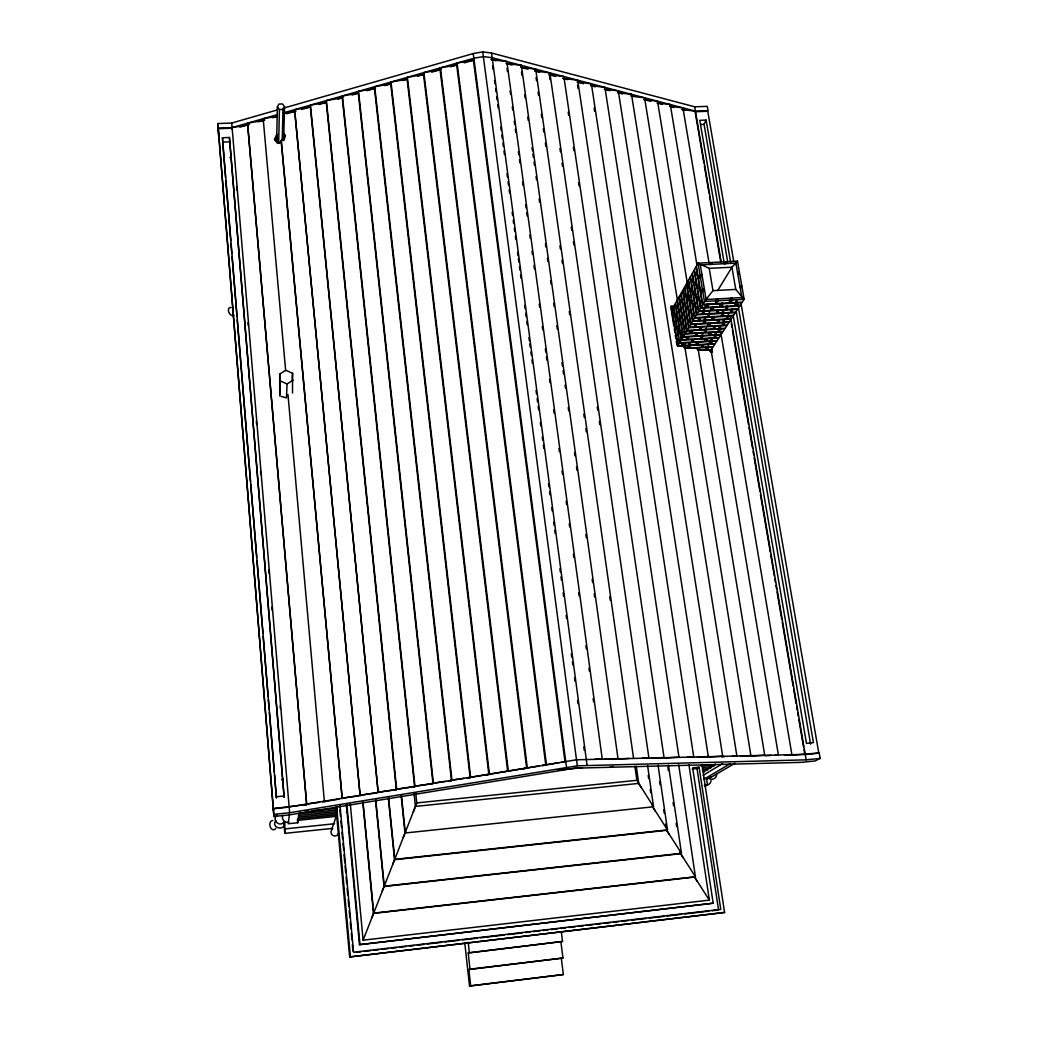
<?xml version="1.0" encoding="UTF-8"?>
<svg xmlns="http://www.w3.org/2000/svg" width="1038" height="1038" viewBox="0 0 1038 1038"><rect width="100%" height="100%" fill="white"/><g stroke="black" fill="none" stroke-linecap="round" stroke-linejoin="round"><path stroke-width="1.5" d="M277.25 116.269L263.185 118.695L263.172 120.486L247.602 123.159L247.628 124.949L306.677 804.541L273.604 808.524L273.461 810.717M274.577 139.027L277.704 143.166L274.564 139.728L276.938 134.343L276.809 140.623M276.64 142.44L277.367 106.862L278.911 104.06L282.505 103.943L284.568 106.629L283.621 140.571M278.664 143.426L279.417 109.548L277.367 106.862M281.285 140.402L342.216 798.676L281.246 142.167L281.285 140.402L282.985 140.117L285.346 135.42L282.985 132.605M282.219 140.065L283.024 109.431L284.568 106.629M285.346 135.42L285.307 136.692L283.205 134.408M292.508 393.013L292.56 373.291L285.839 370.255L279.715 374.056L279.715 394.674M279.832 396.023L279.715 374.056M294.61 109.678L360.147 795.718L294.61 109.678L310.349 106.966L310.453 105.123L326.256 102.412L326.386 100.556L342.242 97.819L342.41 95.963L358.318 93.212L358.512 91.344L374.484 88.58L374.718 86.686L390.742 83.922L391.002 82.015L407.091 79.238L407.389 77.318L423.53 74.528L423.867 72.582L440.073 69.78L440.436 67.833L456.694 65.018L457.096 63.046L473.419 60.23L473.86 58.245L483.345 56.597L492.181 57.7L695.408 111.144L708.046 110.69L707.293 106.356L694.669 106.797L491.558 53.016L482.722 51.9L473.237 53.548L283.14 108.25M293.183 380.155L287.072 383.982L286.462 397.891L281.155 396.399M292.197 380.505L292.56 373.291M232.875 307.43L233.044 309.454M792.383 755.171L819.203 752.952L820.15 758.402L815.154 760.945L801.271 762.359L574.572 768.198L289.343 814.895L273.928 816.478L218.252 128.699L232.123 128.206M229.424 137.483L284.14 797.275L229.424 137.483L222.469 137.743L276.432 798.053L274.577 775.425M332.51 828.389L284.827 833.358L284.866 822.407M289.485 814.181L288.188 823.744L297.737 822.758L299.697 811.742M306.677 804.541L247.602 123.159M492.181 57.7L491.714 59.685L506.855 61.566L602.235 758.856L601.456 759.492M512.149 65.044L506.362 63.526L506.855 61.566M527.992 69.196L520.739 67.288L521.361 65.368L506.362 63.526M520.842 67.314L535.699 69.144L535.141 71.064L549.855 72.868L648.88 757.831L648.023 758.454M549.284 74.775L563.855 76.553L563.258 78.434L577.699 80.186L678.969 757.156L663.139 758.116M282.842 815.349C280.974 818.982 284.97 823.497 288.811 822.109M337.065 813.883L331.382 830.465A3.918 3.867 -57.3 0 0 333.276 835.629A3.918 3.867 -57.3 0 0 338.44 833.644M688.908 764.63L709.369 900.128L363.118 940.169L415.421 806.422L414.071 793.59M630.78 96.132L631.493 94.328L617.584 92.667L622.553 93.978M371.695 917.955L374.03 911.974M382.231 891.058L384.579 885.077M392.779 864.174L395.128 858.192M403.25 837.471L405.663 831.295M413.28 811.872L416.796 802.906L415.784 793.292M274.564 139.728L276.938 134.745M283.53 140.441L284.723 137.937M310.453 105.123L378.182 792.747L310.349 106.966L301.721 109.431M727.664 261.719L704.049 124.326L706.112 120.084L699.794 120.317L724.407 264.093M677.36 299.904L678.891 297.205L680.746 308.649L679.215 311.309L644.559 97.767L632.311 96.313M710.706 264.392L710.394 262.549L698.068 263.185L696.407 266.13L698.366 277.989L700.313 277.886M672.728 314.216L674.22 311.595L673.454 306.846L671.975 309.467L672.728 314.216L674.57 314.112M679.981 301.474L681.512 298.762L680.733 293.936L679.189 296.66L679.981 301.474L681.849 301.37M683.692 294.935L685.262 292.184L684.47 287.318L682.9 290.082L683.692 294.935L685.573 294.831M691.321 281.506L692.943 278.651L692.125 273.708L690.517 276.588L691.321 281.506L693.241 281.415M695.239 274.616L696.9 271.709L696.07 266.727L694.422 269.646L695.239 274.616L697.173 274.512M675.569 317.628L677.087 315.007L675.258 303.654L673.753 306.314L675.569 317.628L677.425 317.524M682.9 304.874L684.47 302.162L682.589 290.64L681.045 293.391L682.9 304.874L684.782 304.77M686.676 298.334L688.259 295.571L686.352 283.958L684.782 286.76L686.676 298.334L688.57 298.23M694.396 284.892L696.044 282.025L694.098 270.23L692.463 273.137L694.396 284.892L696.329 284.788M698.366 277.989L700.04 275.07L698.068 263.185L709.226 268.375L731.933 267.207L737.512 261.174L739.445 272.345L738.239 274.279M702.207 276.225L700.261 276.329L698.574 279.235L700.663 291.769L702.609 291.665M700.884 276.912L701.999 274.966L700.04 275.07M709.265 264.521L710.394 262.549M710.55 264.456L711.692 262.484L724.641 261.823L724.952 263.665M674.83 327.294L676.335 324.725L674.415 312.788L672.922 315.396L674.83 327.294L676.672 327.191M678.45 321.079L679.968 318.458L678.035 306.431L676.517 309.09L678.45 321.079L680.305 320.976M685.871 308.325L687.454 305.6L685.456 293.404L683.886 296.154L685.871 308.325L687.766 308.221M693.566 295.103L695.201 292.288L693.15 279.884L691.529 282.738L693.566 295.103L695.486 295M697.51 288.317L699.184 285.45L697.108 272.955L695.447 275.861L697.51 288.317L699.456 288.214M677.697 330.798L679.215 328.216L677.269 316.201L675.764 318.822L677.697 330.798L679.54 330.681M685.08 318.238L686.65 315.578L684.665 303.381L683.108 306.093L685.08 318.238L686.961 318.134M688.869 311.802L690.465 309.077L688.454 296.803L686.871 299.554L688.869 311.802L690.776 311.698M692.735 305.25L694.357 302.473L692.32 290.095L690.698 292.898L692.735 305.25L694.643 305.133L696.277 302.369M700.663 291.769L702.35 288.901L700.261 276.329M704.517 290.056L702.557 290.16L700.871 293.027L702.739 304.316L715.104 303.641L716.856 300.812L716.544 298.944M703.18 290.705L704.309 288.798L702.35 288.901M676.945 340.438L678.45 337.908L676.529 325.919L675.024 328.488L676.945 340.438L678.787 340.334M680.578 334.327L682.122 331.745L680.162 319.665L678.644 322.286L680.578 334.327L682.446 334.223M688.064 321.767L689.66 319.094L687.649 306.833L686.066 309.545L688.064 321.767L689.959 321.663M691.905 315.318L693.527 312.607L691.49 300.242L689.881 303.005L691.905 315.318L693.812 315.215M695.81 308.753L697.458 305.989L695.408 293.533L693.76 296.336L695.81 308.753L697.744 308.649M724.758 263.73L725.938 261.758L737.512 261.174L735.89 263.107L700.326 264.924L706.1 299.515L702.739 304.316M677.801 345.797L679.319 343.28L678.644 339.102L677.139 341.645L677.801 345.797L682.732 345.498L684.263 342.981L679.319 343.28M679.618 342.774L681.149 340.23L679.41 329.422L677.879 331.991L679.618 342.774L691.373 342.073L692.943 339.543L681.149 340.23M681.447 339.724L682.991 337.155L682.316 332.951L680.772 335.534L681.447 339.724L686.429 339.426L687.986 336.87L682.991 337.155M683.302 336.636L684.859 334.054L683.095 323.155L681.551 325.776L683.302 336.636L695.149 335.949L696.745 333.367L684.859 334.054M685.171 333.535L686.741 330.927L686.053 326.698L684.483 329.318L685.171 333.535L690.179 333.25L691.775 330.642L686.741 330.927M687.052 330.408L688.635 327.774L686.845 316.798L685.275 319.457L687.052 330.408L699.002 329.721L700.624 327.087L688.635 327.774M688.96 327.242L690.555 324.596L689.855 320.327L688.259 323L688.96 327.242L694.007 326.957L695.629 324.297L690.555 324.596M690.867 324.064L692.489 321.378L690.672 310.31L689.076 313.035L690.867 324.064L702.921 323.363L704.581 320.69L704.27 318.874M692.8 320.846L694.435 318.134L693.721 313.839L692.099 316.551L692.8 320.846L697.899 320.547L699.547 317.849L694.435 318.134M694.759 317.589L696.394 314.864L694.565 303.719L692.93 306.482L694.759 317.589L706.917 316.914L708.591 314.19L696.394 314.864M696.732 314.319L698.379 311.569L697.666 307.235L696.018 309.999L696.732 314.319L701.87 314.034L703.543 311.283L703.232 309.441M698.717 311.011L702.012 306.249L700.39 308.234L698.522 296.998L696.861 299.813L698.717 311.011L710.978 310.336L712.691 307.559L700.39 308.234M700.715 307.676L702.402 304.887L701.675 300.514L700.001 303.33L700.715 307.676L705.905 307.391L707.618 304.588L702.402 304.887M704.53 309.363L702.856 312.127L703.154 313.956L715.986 313.242L717.712 310.492L704.828 311.205L703.154 313.956M708.033 303.602L706.891 305.47L707.202 307.326L720.151 306.599L721.903 303.81L708.915 304.523L707.202 307.326M683.964 345.433L685.495 342.916L697.847 342.177L696.264 344.707L683.964 345.433L683.679 343.656M687.662 339.348L689.232 336.792L701.675 336.065L700.066 338.622L687.662 339.348L687.377 337.571M691.438 333.172L693.034 330.564L705.581 329.837L703.946 332.445L691.438 333.172L691.139 331.382M695.278 326.879L696.887 324.232L709.551 323.506L707.89 326.153L695.278 326.879L694.98 325.076M699.184 320.483L700.832 317.771L713.599 317.057L711.899 319.756L699.184 320.483L698.885 318.653M717.712 290.497L731.933 267.207L735.76 289.433L744.129 299.307L742.287 302.136L730.687 302.772L730.376 300.916L732.166 298.088L732.491 299.956L730.687 302.772M709.577 312.282L707.89 315.007L708.188 316.837L720.943 316.123L722.682 313.398L722.37 311.556M713.093 306.56L711.951 308.416L712.263 310.258L725.134 309.545L726.898 306.768L713.975 307.482L712.263 310.258M688.908 343.838L689.193 345.602L687.649 348.093L684.743 348.275M688.882 348.028L690.426 345.524L690.14 343.76L688.596 346.264L688.882 348.028L701.117 347.302L702.7 344.798L690.426 345.524M692.606 342.008L694.175 339.465L706.554 338.738L704.945 341.281L692.606 342.008L692.32 340.23M696.394 335.884L698.003 333.289L710.485 332.562L708.837 335.157L696.394 335.884L696.109 334.093M700.261 329.643L701.896 327.009L714.481 326.295L712.808 328.916L700.261 329.643L699.962 327.839M704.192 323.298L705.853 320.625L705.542 318.796L703.894 321.482L704.192 323.298L716.843 322.571L718.543 319.899L705.853 320.625M708.188 316.837L709.875 314.112L722.682 313.398M716.415 303.563L718.166 300.735L717.842 298.879L716.103 301.708L716.415 303.563L729.39 302.849L731.193 300.021L730.869 298.166L729.078 300.994M702.622 334.21L701.013 336.779L701.312 338.557L713.677 337.83L715.338 335.274L715.039 333.483M706.541 327.969L704.893 330.577L705.191 332.381L717.673 331.654L719.347 329.046L719.049 327.255M718.114 309.493L716.96 311.335L717.271 313.165L730.064 312.451L731.842 309.7L718.997 310.414L717.271 313.165M722.305 302.811L721.125 304.679L721.436 306.534L734.346 305.821L736.15 303.018L735.838 301.163M711.393 341.385L709.758 343.902L697.497 344.629L699.08 342.112L711.393 341.385L711.095 339.621M701.312 338.557L702.921 335.988L715.338 335.274M705.191 332.381L706.839 329.773L719.347 329.046M723.434 322.714L721.734 325.361L709.149 326.088L710.822 323.428L723.434 322.714L723.136 320.898M713.171 319.678L714.871 316.979L727.599 316.266L725.86 318.964L713.171 319.678L712.872 317.862M721.436 306.534L723.201 303.732L736.15 303.018M697.108 349.495L697.977 348.132L683.847 347.406L689.894 348.353M727.288 305.782L726.107 307.637L726.418 309.467L737.927 308.831L739.731 306.054L737.473 304.29L739.731 306.054L728.183 306.69L726.418 309.467M702.337 347.224L703.92 344.733L714.897 344.084L713.275 346.575L702.337 347.224L702.038 345.472M706.177 341.204L707.799 338.66L718.867 338.012L717.206 340.555L706.177 341.204L705.879 339.439M710.083 335.079L711.731 332.497L722.889 331.849L721.202 334.431L710.083 335.079L709.784 333.302M714.053 328.851L715.74 326.217L726.989 325.569L725.277 328.203L714.053 328.851L713.755 327.048M718.101 322.507L719.814 319.821L731.167 319.185L729.416 321.858L718.101 322.507L717.803 320.69M722.227 316.045L723.966 313.32L723.655 311.491L721.916 314.216L722.227 316.045L733.632 315.396L735.41 312.672L723.966 313.32M740.626 288.019L741.846 286.112L739.666 273.591L737.733 273.695M708.435 345.563L706.839 348.054L707.125 349.793L711.328 349.546L712.95 347.068L708.72 347.328L707.125 349.793M728.559 314.371L726.821 317.07L727.132 318.887L731.518 318.64L733.269 315.941L728.871 316.188L727.132 318.887M732.218 308.714L731.024 310.544L731.336 312.373L735.76 312.127L737.564 309.376L733.126 309.622L731.336 312.373M698.302 350.325L705.905 349.871L707.514 347.393L695.291 348.119M710.991 343.825L712.613 341.307L712.328 339.543L710.693 342.073L710.991 343.825L715.234 343.578L716.869 341.061L712.613 341.307M714.923 337.752L716.57 335.196L716.272 333.419L714.624 335.988L714.923 337.752L719.191 337.506L720.865 334.95L716.57 335.196M718.919 331.576L720.606 328.968L720.294 327.178L718.62 329.786L718.919 331.576L723.226 331.33L724.926 328.722L720.606 328.968M722.98 325.296L724.706 322.636L724.394 320.833L722.682 323.493L722.98 325.296L727.34 325.037L729.065 322.39L724.706 322.636M735.631 305.743L737.447 302.94L737.123 301.098L735.319 303.9L735.631 305.743L740.094 305.496L741.923 302.694L737.447 302.94M711.666 346.99L712.315 351.895L710.226 351.571L711.108 350.221L698.665 349.572M704.049 772.233L705.451 770.092M275.861 820.578C270.049 828.285 286.462 831.749 283.854 822.278M708.643 768.146L707.215 770.3L702.402 770.793M712.6 765.071L710.433 768.341L702.544 769.158M715.156 764.163L713.69 766.368L702.583 767.497M358.512 91.344L433.378 783.119L429.927 784.196M451.777 780.602L448.416 781.147L451.932 780.057L374.718 86.686M702.557 290.16L704.439 301.487L712.976 290.653L709.226 268.375M467.087 777.981L539.617 765.927M346.316 804.294L359.433 944.671L713.171 903.203L692.657 767.835L699.08 767.186L720.787 909.366L353.556 952.222L339.997 805.449M703.868 778.124L707.54 778.941L710.796 777.073M542.692 765.499L558.807 762.748M335.897 807.058L349.637 956.945L724.589 912.454L701.999 764.967M283.53 822.394C279.066 827.662 271.333 818.917 277.159 815.167M521.361 65.368L617.986 758.506L617.182 759.141L629.08 758.428M692.787 757.455L693.721 756.832L591.375 83.78L577.076 82.054L583.395 83.715M595.241 86.816L590.739 85.635L604.907 87.348L708.292 756.52L707.319 757.13L722.669 756.196L618.272 90.851L604.233 89.177L610.175 90.734M692.216 768.963L697.017 768.47L699.08 767.186M722.669 756.196L721.67 756.819L724.706 756.624M703.193 775.295L722.539 763.644M703.725 779.395L729.986 763.838M709.901 777.955L734.917 763.267M673.999 306.197L671.132 306.015L677.49 345.654L684.691 346.03L750.876 755.573L749.838 756.183L764.721 755.275L697.977 348.132M704.932 786.467L707.514 784.975L706.541 778.565M388.459 799.338L394.531 859.711L666.694 830.296L667.486 829.881L658.053 765.253M375.678 801.57L384.021 886.491L680.656 853.69L681.46 853.327L668.446 765.123M464.752 942.802L469.539 986.1L470.668 985.789L468.865 969.57L469.993 969.168L468.203 952.936L562.531 941.453L561.311 931.813M362.781 802.14L373.485 913.388L694.591 877.058L695.421 876.734L678.722 764.876M468.203 952.936L562.531 941.453M713.171 903.203L359.433 944.671M273.928 816.478L217.85 123.535L231.721 123.042L276.912 110.041M277.042 114.712L232.097 127.609L218.227 128.102L217.85 123.535M283.244 112.934L473.86 58.245M239.882 127.155L249.302 124.469M258.514 121.822L264.898 119.993M272.683 117.761L277.393 116.412M286.722 113.739L296.077 111.053M319.029 104.475L326.256 102.412L396.334 789.749L393.311 790.242M337.882 99.077L342.838 97.65M352.193 94.977L358.434 93.186M367.141 90.682L375.574 88.269M384.826 85.622L391.17 83.806M402.64 80.51L407.091 79.238L488.846 774.478M417.561 76.241L423.906 74.412M431.704 72.18L441.059 69.507M450.414 66.821L456.694 65.018L545.78 765.084M464.297 62.838L473.795 60.113M278.885 142.829L281.635 142.063M724.589 912.454L349.637 956.945M468.865 969.57L562.946 958.035L560.922 941.985M561.337 958.489L563.349 974.539L469.539 986.1M283.556 113.389L294.545 111.494M247.628 124.949L232.097 127.609L232.149 129.374M277.717 142.764L281.246 142.167M289.148 806.941L576.492 759.79L805.216 754.379M303.433 805.086L308.221 804.294M322.571 801.92L325.763 801.388M411.567 787.232L415.083 786.648M467.009 778.085L470.915 777.436M485.732 774.997L490.053 774.283M523.515 768.756L526.746 768.224M542.602 765.603L545.884 765.058M561.83 762.424L565.022 761.905L473.419 60.23M274.071 814.337L289.628 812.741L577.297 765.823L806.15 759.842L820.15 758.402M561.908 762.333L564.996 761.905M451.932 780.057L464.051 778.396M433.378 783.119L445.458 781.471M378.455 792.189L396.334 789.749M360.368 795.173L376.703 792.941M342.397 798.144L358.668 795.925M338.998 799.117L324.388 801.621L287.98 394.557M306.781 804.022L319.587 802.27M470.668 985.789L563.349 974.539M469.993 969.168L562.946 958.035M356.306 952.3L361.133 951.729M364.364 951.353L370.8 950.6M374.017 950.224L378.844 949.666M382.075 949.29L388.51 948.537M391.728 948.161L396.555 947.603M399.786 947.227L406.221 946.474M409.439 946.098L414.266 945.527M417.497 945.151L423.932 944.398M427.15 944.022L441.643 942.335M444.861 941.959L459.354 940.272M462.572 939.896L477.065 938.196M480.283 937.82L504.429 935.004M507.66 934.628L522.14 932.941M525.371 932.565L530.197 931.994M533.415 931.618L539.851 930.865M543.082 930.489L547.908 929.931M551.126 929.555L557.562 928.802M560.792 928.426L565.619 927.855M568.837 927.479L575.273 926.739M578.503 926.363L583.33 925.792M586.548 925.416L592.983 924.663M596.214 924.287L601.041 923.729M604.259 923.353L610.694 922.6M613.925 922.224L618.752 921.653M621.97 921.277L628.405 920.524M631.636 920.148L646.116 918.461M649.347 918.085L663.827 916.398M667.058 916.022L681.538 914.322M684.769 913.946L708.915 911.13M712.133 910.754L718.568 910.002L697.017 768.47M652.279 803.723L652.733 806.863L653.538 806.773L647.595 765.525M297.53 820.37L336.143 816.387M285.398 828.856L334.56 823.744M704.296 785.312L707.514 784.975M273.591 808.693L289.122 807.11M804.839 754.574L818.813 753.16L740.911 302.875M701.026 765.979L715.403 764.513M305.38 811.469L308.584 811.132M311.776 810.808L337.376 808.187M298.685 813.818L336.805 809.912M416.796 802.906L636.891 780.291L641.212 787.544M298.386 815.492L337.078 811.521M298.101 817.14L336.52 813.195M415.421 806.422L638.746 783.405L653.538 806.773L404.989 833.021L401.135 795.458M297.815 818.774L336.325 814.804M276.523 796.717L284.282 795.938M558.236 770.105L582.435 767.666M610.24 766.81L613.393 766.498M740.354 756.222L750.876 755.573M765.123 755.781L771.026 755.417M775.438 755.145L778.383 754.976L711.108 350.221M784.598 755.119L791.89 754.678L720.852 333.042M594.631 759.31L602.235 758.856M604.466 759.323L617.986 758.506M642.418 758.22L648.88 757.831M651.215 758.259L664.022 757.493L563.855 76.553M687.454 757.221L693.721 756.832M697.432 757.182L708.292 756.52M732.309 756.17L736.863 755.885L631.493 94.328M682.122 331.745L683.99 331.641M689.31 331.991L692.164 331.823M681.875 344.253L684.691 344.084M681.888 346.03L689.193 345.602M679.968 318.458L681.836 318.355M673.675 322.455L675.517 322.351M692.489 321.378L704.581 320.69M706.1 299.515L741.872 297.556L735.89 263.107M704.439 301.487L716.856 300.812M718.166 300.735L731.193 300.021M732.491 299.956L744.129 299.307L742.053 287.357L740.12 287.461M704.984 306.119L707.942 305.951M698.379 311.569L703.543 311.283M739.899 286.216L741.846 286.112M712.976 290.653L735.76 289.433M688.259 295.571L690.166 295.467M737.512 272.436L739.445 272.345M229.554 141.843L222.651 142.102L225.557 177.641M700.91 124.443L704.049 124.326M279.417 109.548L283.024 109.431M616.598 759.154L619.829 759.089M710.226 351.571L712.444 351.687M682.122 109.587L695.408 111.144M658.248 103.112L670.276 104.527L696.939 265.001M697.899 349.624L702.947 350.416M670.73 306.729L674.778 307.443M709.875 779.045C713.08 780.304 717.154 777.553 716.596 773.998M490.987 59.49L496.112 60.827M534.842 70.986L539.539 72.219M548.933 74.684L555.499 76.397M563.037 78.369L567.734 79.602M650.748 101.361L643.832 99.557L657.495 101.166L687.597 284.827M657.015 103.009L662.413 104.423M674.246 107.524L669.497 106.278L682.913 107.848L709.006 262.77M682.083 109.574L685.249 110.404M280.325 380.933L287.072 383.982M698.068 263.185L700.326 264.962M741.859 297.53L744.129 299.307M652.733 806.863L667.486 829.881L394.803 859.347L388.549 797.262M666.694 830.296L681.46 853.327L384.268 886.18L375.743 799.494M680.656 853.69L695.421 876.734L373.719 913.129L362.976 801.518M694.591 877.058L709.369 900.128M652.526 806.526L655.199 811.002M666.526 829.998L669.16 834.422M679.695 852.081L683.108 857.816M694.513 876.928L697.043 881.171M733.723 261.368L707.76 111.274L695.136 111.728L703.855 162.771M706.112 120.084L730.609 262.16M738.589 308.455L813.442 742.637L806.474 743.338L733.165 315.215M736.176 311.244L810.6 744.181M725.938 261.758L726.25 263.6M694.669 106.797L721.293 262.77M730.83 318.64L806.15 759.842M704.4 165.963L709.019 193.081M709.564 196.273L720.722 261.667M730.259 317.498L730.804 320.69M731.349 323.882L731.894 327.074M732.426 330.266L748.489 424.373M749.034 427.565L752.576 448.299M753.121 451.491L753.666 454.683M754.211 457.875L759.92 491.376M760.465 494.568L770.274 551.995M770.806 555.187L774.348 575.921M774.893 579.113L775.438 582.305M775.983 585.497L776.528 588.676M777.073 591.868L781.705 618.985M782.25 622.177L793.136 685.988M793.681 689.18L796.133 703.53M796.665 706.722L797.21 709.914M797.755 713.106L798.3 716.298M798.845 719.49L803.477 746.607M804.022 749.799L804.567 752.991M719.84 304.757L720.151 306.599M711.692 262.484L712.003 264.327M710.667 308.494L710.978 310.336M711.601 317.939L711.899 319.756M708.85 324.284L709.149 326.088M705.593 305.548L705.905 307.391M707.592 324.349L707.89 326.153M711.796 348.781L712.315 351.895M708.539 333.367L708.837 335.157M709.473 342.138L709.758 343.902M704.646 339.504L704.945 341.281M705.619 348.119L705.905 349.871M697.199 342.864L697.497 344.629M695.979 342.929L696.264 344.707M689.894 331.446L690.179 333.25M682.446 343.734L682.732 345.498M670.989 308.312L673.779 325.737M674.285 328.916L674.791 332.082M675.297 335.248L675.803 338.414M676.322 341.58L676.828 344.746M594.151 108.082L594.631 111.287M577.556 85.259L578.036 88.464M667.901 767.251L668.381 770.456M673.091 802.465L673.571 805.67M676.166 823.277L676.633 826.482M568.214 112.104L568.681 115.309M573.391 147.37L573.858 150.575M578.568 182.636L579.048 185.841M659.584 781.51L660.051 784.663M663.723 809.835L664.177 812.988M665.786 823.99L666.24 827.143M549.517 76.371L549.984 79.589M559.949 148.603L560.416 151.808M562.038 163.044L562.492 166.249M571.302 227.231L571.769 230.449M573.391 241.685L573.858 244.89M597.265 406.987L597.732 410.192M599.354 421.428L599.808 424.633M648.205 775.438L648.659 778.578M650.242 789.581L650.696 792.721M636.294 766.213L638.746 783.405M634.893 766.239L636.891 780.291M535.699 69.144L633.543 758.168M536.049 77.474L536.516 80.679M538.099 91.902L538.553 95.107M541.291 114.349L541.745 117.553M543.328 128.777L543.782 131.982M545.378 143.205L545.832 146.41M559.936 245.798L560.39 249.016M561.986 260.227L562.44 263.444M569.252 311.53L569.706 314.735M583.81 414.136L584.264 417.341M585.86 428.564L586.314 431.769M609.734 596.889L610.188 600.094M521.504 72.128L521.958 75.346M524.644 94.601L525.085 97.819M527.771 117.073L528.212 120.291M532.014 147.578L532.468 150.782M532.909 154L533.35 157.205M534.025 162.019L534.479 165.237M536.036 176.473L536.49 179.678M539.163 198.946L539.617 202.151M545.43 243.878L545.871 247.096M547.441 258.332L547.882 261.537M550.568 280.805L551.022 284.01M553.695 303.278L554.149 306.482M556.822 325.75L557.276 328.955M561.973 362.664L562.414 365.882M563.089 370.696L563.53 373.901M565.1 385.137L565.541 388.355M568.227 407.61L568.681 410.827M574.494 452.555L574.935 455.773M576.505 467.009L576.946 470.214M585.886 534.427L586.34 537.632M592.153 579.373L592.594 582.578M594.164 593.814L594.605 597.019M507.024 68.326L507.452 71.544M510.086 90.786L510.527 93.991M512.279 106.823L512.72 110.028M514.251 121.251L514.692 124.456M515.341 129.27L515.782 132.475M518.416 151.717L518.844 154.922M519.506 159.735L519.947 162.94M522.581 182.195L523.009 185.4M525.643 204.642L526.084 207.847M526.733 212.66L527.174 215.865M529.808 235.107L530.249 238.312M532.001 251.144L532.429 254.349M533.973 265.572L534.401 268.79M539.228 304.069L539.669 307.274M542.29 326.516L542.731 329.721M545.365 348.963L545.806 352.18M546.455 356.981L546.896 360.199M549.53 379.441L549.958 382.646M553.695 409.906L554.123 413.111M558.95 448.39L559.391 451.595M562.012 470.837L562.453 474.055M566.177 501.315L566.618 504.52M569.252 523.762L569.68 526.967M573.404 554.227L573.845 557.445M578.672 592.724L579.113 595.929M585.899 645.636L586.34 648.841M588.961 668.096L589.402 671.301M593.126 698.561L593.567 701.766M491.558 53.016L587.067 765.227M492.57 66.108L492.998 69.312M494.503 80.562L494.944 83.767M495.58 88.593L496.008 91.798M496.657 96.612L497.085 99.83M497.734 104.643L498.162 107.861M500.744 127.129L501.172 130.347M501.821 135.161L502.249 138.365M502.898 143.192L503.326 146.397M503.975 151.224L504.403 154.428M506.985 173.696L507.413 176.914M508.062 181.728L508.49 184.946M509.139 189.759L509.567 192.964M512.149 212.245L512.577 215.45M513.226 220.277L513.654 223.481M514.303 228.295L514.731 231.513M515.38 236.327L515.808 239.544M517.534 252.39L517.962 255.595M518.39 258.812L518.818 262.03M519.467 266.844L519.895 270.049M520.544 274.875L520.972 278.08M524.631 305.38L525.059 308.597M525.708 313.411L526.136 316.629M526.785 321.443L527.213 324.66M528.926 337.506L529.367 340.711M529.795 343.928L530.223 347.133M530.872 351.96L531.3 355.165M531.949 359.978L532.377 363.196M536.036 390.496L536.464 393.713M537.113 398.527L537.541 401.732M538.177 406.559L538.618 409.763M540.331 422.609L540.759 425.827M542.277 437.063L542.705 440.281M543.341 445.094L543.782 448.312M548.505 483.643L548.946 486.848M549.582 491.662L550.01 494.879M551.736 507.725L552.164 510.943M553.669 522.179L554.11 525.397M554.746 530.21L555.174 533.415M559.91 568.746L560.338 571.964M560.987 576.778L561.415 579.995M563.141 592.841L563.569 596.046M566.151 615.326L566.579 618.531M571.315 653.862L571.743 657.08M572.392 661.894L572.82 665.099M574.546 677.957L574.974 681.162M577.556 700.429L577.984 703.647M583.797 747.01L584.225 750.215M482.722 51.9L577.297 765.823M473.237 53.548L566.489 767.303M457.096 63.046L546.429 764.448M440.436 67.833L527.291 767.614M440.073 69.78L526.681 768.237M423.867 72.582L508.27 770.754M423.53 74.528L507.699 771.364M407.389 77.318L489.365 773.868M391.002 82.015L470.59 776.969M390.742 83.922L470.11 777.566M374.484 88.58L451.491 780.641M468.177 942.128L469.319 952.456M358.318 93.212L432.989 783.69L414.953 786.155L342.41 95.963M342.242 97.819L414.603 786.726L396.646 789.178L326.386 100.556M401.421 795.056L405.326 832.982M350.273 803.71L363.118 940.169M346.887 804.735L359.939 944.178M339.906 809.809L340.49 816.231M340.944 821.045L341.528 827.468M341.982 832.281L342.566 838.704M343.007 843.518L343.604 849.94M344.045 854.754L344.785 862.786M345.083 865.99L345.68 872.413M346.121 877.227L346.718 883.649M347.159 888.463L347.756 894.886M348.197 899.699L348.794 906.122M349.235 910.936L349.832 917.358M350.273 922.172L350.87 928.595M351.311 933.409L351.908 939.831M352.349 944.645L352.946 951.068M336.636 806.721L350.364 956.258M263.185 118.695L285.658 370.67M297.465 819.579L297.737 822.758M231.721 123.042L289.628 812.741M236.664 186.944L236.936 190.175M248.043 322.701L248.316 325.932M256.321 421.285L256.594 424.516M260.525 471.382L260.798 474.613M268.79 569.966L269.063 573.197M271.917 607.139L272.177 610.37M280.182 705.71L280.455 708.954M283.893 822.044L284.827 833.358M225.83 180.884L230.734 240.66M230.994 243.891L231.785 253.583M232.058 256.814L236.949 316.59M237.222 319.821L250.469 481.385M250.729 484.616L256.697 557.315M256.957 560.546L262.912 633.258M263.185 636.489L268.089 696.264M268.349 699.495L269.14 709.188M269.413 712.418L274.304 772.194M218.227 128.102L218.564 135.731M222.469 137.743L222.586 140.649M346.939 811.379A4.321 4.282 -52.5 0 1 346.342 812.339M331.926 829.596A3.918 3.867 -57.3 0 1 332.666 828.895M711.017 780.641A4.515 3.905 89.6 0 1 706.787 784.741M233.913 315.111A4.334 2.712 63.4 0 1 228.762 312.075A4.334 2.712 63.4 0 1 231.189 307.663M229.93 157.542A5.216 4.593 6.6 0 1 231.059 158.23M275.745 828.48A4.71 3.257 80 0 1 270.256 826.871A4.71 3.257 80 0 1 272.773 820.461M282.764 778.837A5.8 5.696 -31.8 0 1 281.648 779.849M677.061 300.449L675.556 303.122L676.322 307.897L677.84 305.237L677.061 300.449M688.259 280.571L686.676 283.4L687.467 288.279L689.063 285.476L688.259 280.571M690.192 277.159L688.583 280.001L690.504 291.678L692.112 288.862L690.192 277.159M681.707 299.969L680.175 302.681L682.122 314.761L683.679 312.088L681.707 299.969M689.271 286.709L687.675 289.511L689.686 301.773L691.295 299.009L689.271 286.709M680.941 309.856L679.41 312.516L681.356 324.57L682.9 321.949L680.941 309.856M696.251 283.27L694.604 286.138L696.654 298.568L698.315 295.752L696.251 283.27M683.873 313.307L682.329 315.967L684.289 328.099L685.859 325.478L683.873 313.307M699.391 286.696L697.718 289.563L699.794 302.071L701.467 299.255L699.391 286.696"/></g></svg>
